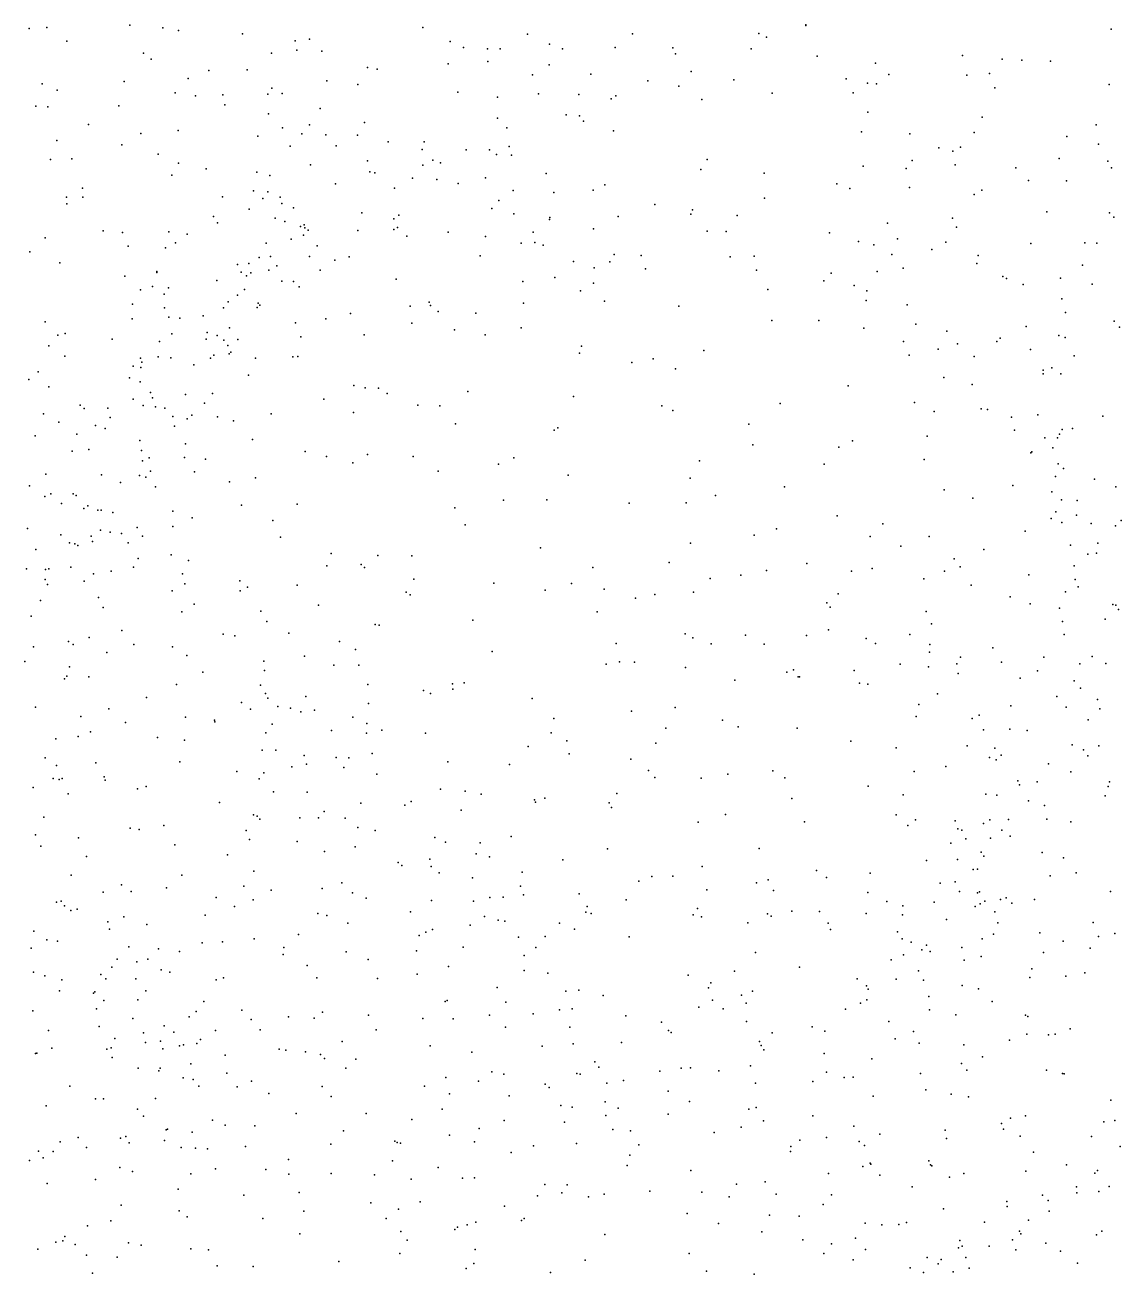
# Model space of a CAD drawing. Header units: metres. Extents: x -25 to 25, y -27.7 to 27.8.
# Drawn here: x -11.309 to -8.986, y -13.229 to -10.582 of the extents above; entities that cross this region are included whole.
import ezdxf

# ---------------------------------------------------------------- set-up
doc = ezdxf.new("R2010")
doc.units = ezdxf.units.M

msp = doc.modelspace()

# ---------------------------------------------------------------- linework, layer by layer
for p in [(-11.2622, -10.5876, 16.1991), (-11.0868, -10.5828, 16.3954), (-11.0166, -10.5879, -0.5179), (-10.4653, -10.5876, 17.8926), (-9.6541, -10.5832, 18.595), (-9.6536, -10.5822, -7.6332), (-11.3002, -10.5894, -15.1281), (-10.9831, -10.5936, -15.3303), (-10.8479, -10.601, -9.2814), (-10.706, -10.6121, 14.6359), (-10.244, -10.6016, 19.514), (-10.0212, -10.601, -7.8161), (-9.7536, -10.6004, 18.2849), (-9.7372, -10.6082, 18.7505), (-9.0067, -10.5909, -6.0378), (-11.2198, -10.6167, -1.9277), (-10.7361, -10.6161, 17.0793), (-10.7326, -10.6357, 19.5346), (-10.6799, -10.6378, 17.3502), (-10.4077, -10.6172, -3.3304), (-10.3791, -10.6298, 18.0765), (-10.3285, -10.6325, -8.0877), (-10.3014, -10.6327, -15.4551), (-10.1974, -10.6227, -2.6923), (-10.1693, -10.6325, 18.2258), (-10.0578, -10.6296, -1.9727), (-9.9358, -10.6307, 15.2041), (-9.7699, -10.633, 18.5063), (-11.0574, -10.6416, -3.7651), (-11.0414, -10.655, -1.9561), (-10.7863, -10.6419, -2.0152), (-10.4118, -10.6647, 14.9292), (-10.3276, -10.6597, -1.7626), (-10.1975, -10.6668, -2.9446), (-9.9303, -10.6437, 19.0959), (-9.6299, -10.6482, 15.4108), (-9.5059, -10.6633, -2.8682), (-9.3219, -10.6467, -6.7625), (-9.2377, -10.6548, -6.4108), (-9.1961, -10.6567, 15.7198), (-9.1355, -10.6587, -3.4618), (-10.919, -10.6787, 19.4927), (-10.8378, -10.6776, 14.3581), (-10.5825, -10.6725, -8.461), (-10.5623, -10.6757, -2.1302), (-10.233, -10.6876, 19.381), (-10.1093, -10.6863, 18.4233), (-9.8967, -10.6808, -15.385), (-9.4779, -10.6869, -7.1494), (-9.3123, -10.6885, 15.6175), (-9.2646, -10.6851, -15.3434), (-11.2723, -10.7071, 14.0295), (-11.2405, -10.7202, -0.2164), (-11.0985, -10.7021, 19.4853), (-10.9628, -10.6956, -0.6906), (-10.7854, -10.7162, -1.134), (-10.6688, -10.7009, -8.6409), (-10.6031, -10.7085, 17.9011), (-9.9886, -10.7006, 18.6925), (-9.9231, -10.7119, -2.0427), (-9.8064, -10.6984, 15.3224), (-9.5685, -10.6963, -15.3242), (-9.5231, -10.7052, -2.6628), (-9.5037, -10.707, 15.4774), (-9.2534, -10.7156, -3.3701), (-9.011, -10.7084, 15.9306), (-10.9903, -10.7259, 14.1024), (-10.9473, -10.7323, 16.7399), (-10.8897, -10.7301, -0.8831), (-10.7942, -10.7289, 17.1717), (-10.7637, -10.7276, -8.9126), (-10.391, -10.7246, 19.398), (-10.3071, -10.7351, 18.3225), (-10.2203, -10.728, -1.8818), (-10.1347, -10.7293, 19.1971), (-10.0665, -10.739, 15.1311), (-10.0565, -10.7326, 18.9951), (-9.8743, -10.7401, -7.5742), (-9.725, -10.7267, -2.1116), (-9.5536, -10.7257, -7.4162), (-11.2856, -10.7546, 19.4656), (-11.2607, -10.7557, 16.3251), (-11.1098, -10.7533, -15.3262), (-10.8853, -10.7516, -9.3872), (-10.7924, -10.7703, -15.5009), (-10.6829, -10.7591, -3.5757), (-10.1616, -10.7728, 18.6497), (-9.522, -10.7669, -2.4574), (-11.1741, -10.793, -1.9322), (-10.7057, -10.7937, -1.4333), (-10.5894, -10.7889, 19.3453), (-10.3074, -10.7794, 19.2362), (-10.1334, -10.7748, -2.8285), (-10.1252, -10.7862, -15.436), (-9.2797, -10.7777, -13.0591), (-9.0381, -10.794, -5.9237), (-11.0635, -10.812, -9.5119), (-10.9841, -10.8056, -3.7415), (-10.8153, -10.8178, -9.2557), (-10.7628, -10.8003, 14.5998), (-10.7223, -10.8127, 17.5906), (-10.6713, -10.8148, -8.4546), (-10.6039, -10.8155, 18.0752), (-10.2877, -10.8002, 18.5244), (-10.0616, -10.8065, -7.5953), (-9.5356, -10.8088, -2.1749), (-9.4333, -10.8127, -12.9962), (-9.2968, -10.8101, -6.4791), (-9.1006, -10.8183, -15.4109), (-11.2413, -10.8271, -15.2311), (-11.1034, -10.836, -0.3727), (-10.7465, -10.8391, -8.6757), (-10.6489, -10.8384, 14.7494), (-10.5392, -10.8302, 18.227), (-10.4667, -10.8463, 18.4222), (-10.4628, -10.8301, -7.9327), (-10.3735, -10.8469, 19.0799), (-10.3243, -10.8468, -1.8864), (-10.2826, -10.8394, 18.8656), (-9.3719, -10.8426, -6.8387), (-9.3424, -10.8498, -3.319), (-9.3258, -10.8415, -15.3811), (-9.0335, -10.8348, -3.7122), (-11.2547, -10.8674, 14.0577), (-11.2095, -10.866, 19.294), (-11.0268, -10.856, -1.9437), (-10.9837, -10.8752, -0.7007), (-10.7038, -10.8788, 17.7976), (-10.5827, -10.8702, -2.0383), (-10.4658, -10.8791, 18.9528), (-10.4443, -10.869, -3.4084), (-10.4279, -10.8743, 18.6503), (-10.3092, -10.8564, 14.9999), (-10.2773, -10.858, -7.6832), (-9.8631, -10.8671, -2.0597), (-9.4286, -10.8697, -12.8157), (-9.3372, -10.8784, -13.1731), (-9.1168, -10.8655, -12.7292), (-9.0136, -10.8706, -12.9544), (-10.9972, -10.9005, 16.7609), (-10.9245, -10.8868, -0.93), (-10.8176, -10.8941, 17.3198), (-10.7897, -10.9015, 19.0965), (-10.5778, -10.8931, -3.517), (-10.5676, -10.8953, -8.0414), (-10.204, -10.8968, -2.4113), (-9.8764, -10.8886, -7.4289), (-9.7424, -10.896, -15.3599), (-9.5324, -10.8813, -2.5886), (-9.4411, -10.8862, -7.0221), (-9.209, -10.8852, -6.1056), (-9.0062, -10.8851, -4.0551), (-11.1866, -10.9283, 16.5072), (-10.6508, -10.9187, -1.6637), (-10.5254, -10.9277, 18.7741), (-10.4871, -10.9065, -1.824), (-10.4361, -10.9095, -7.8011), (-10.3905, -10.9184, -15.5661), (-10.3326, -10.9063, -2.2341), (-10.1044, -10.9324, -6.5971), (-10.08, -10.9208, -2.8009), (-9.5881, -10.9191, -15.3736), (-9.5604, -10.9288, -12.9071), (-9.4341, -10.9267, -3.1766), (-9.1821, -10.9121, -3.5161), (-9.101, -10.9126, -13.1455), (-11.2206, -10.9473, -3.8643), (-11.1859, -10.9469, 19.1594), (-10.8904, -10.9462, 17.0251), (-10.8245, -10.934, -1.3654), (-10.805, -10.9501, -8.8666), (-10.7938, -10.9361, 14.4899), (-10.768, -10.9474, -3.6177), (-10.3042, -10.9539, -6.3705), (-10.2738, -10.9331, -6.5468), (-10.1879, -10.9375, -6.7496), (-9.7411, -10.9494, -7.3338), (-9.2972, -10.9417, -6.2731), (-9.2809, -10.9326, 15.6879), (-11.2201, -10.961, -9.6122), (-10.8338, -10.9727, -9.4104), (-10.7643, -10.9606, -15.5744), (-10.74, -10.9694, -8.4494), (-10.5948, -10.98, -15.6006), (-10.3196, -10.9714, -6.8218), (-10.273, -10.9825, -2.0235), (-9.9739, -10.9627, -6.7504), (-9.8974, -10.9832, -6.5502), (-9.8942, -10.9737, -15.39), (-9.1427, -10.9785, 15.8475), (-9.0102, -10.98, -15.4457), (-10.909, -10.9879, -1.2228), (-10.9004, -11.0015, 18.9257), (-10.7788, -10.9919, -1.9534), (-10.7577, -10.9986, 18.8301), (-10.7246, -11.0093, 18.672), (-10.7172, -11.0054, 18.0272), (-10.5272, -10.9931, -6.6419), (-10.5193, -11.0116, 14.8363), (-10.5166, -10.9856, -6.4779), (-10.1969, -10.9944, 15.0401), (-10.196, -10.9901, -6.205), (-10.0518, -10.9883, -2.0685), (-9.7994, -10.9863, 15.3427), (-9.4806, -11.002, -2.3772), (-9.3432, -10.9913, -12.7039), (-9.3343, -11.0105, -3.3011), (-9.0011, -10.9895, -5.7824), (-11.2663, -11.0331, 14.0489), (-11.1433, -11.0182, -0.306), (-11.102, -11.0222, 16.659), (-11.0042, -11.0205, 14.0726), (-10.965, -11.0253, 16.8778), (-10.7449, -11.0359, 18.5047), (-10.7183, -11.0279, 14.6166), (-10.7159, -11.0123, -8.183), (-10.7084, -11.0168, 18.2519), (-10.6036, -11.0181, -1.9292), (-10.5268, -11.0154, -6.2579), (-10.4993, -11.03, -6.8216), (-10.4119, -11.0214, -7.6484), (-10.3328, -11.0305, -6.1435), (-10.2318, -11.0214, -7.4912), (-10.1037, -11.0145, -6.9567), (-9.8631, -11.0195, -6.387), (-9.8225, -11.0199, -6.7318), (-9.6035, -11.0225, -7.2141), (-9.4595, -11.0353, -15.4058), (-11.2987, -11.0632, 16.4577), (-11.0898, -11.0512, 18.9297), (-11.0112, -11.0546, -1.9306), (-10.99, -11.0438, -0.7964), (-10.7975, -11.0444, 17.6575), (-10.6892, -11.0503, -6.3707), (-10.2569, -11.0446, -7.0135), (-10.2279, -11.0429, -2.3212), (-10.2103, -11.0488, -15.5066), (-9.5418, -11.0414, 15.4556), (-9.5097, -11.0478, -2.7139), (-9.387, -11.0581, -6.4097), (-9.357, -11.0427, 15.5909), (-9.177, -11.0451, -15.4237), (-9.0627, -11.0439, -4.1912), (-9.037, -11.0445, -12.8213), (-11.2349, -11.0865, -1.9369), (-10.8582, -11.0899, 17.3071), (-10.8344, -11.0876, -8.7927), (-10.8121, -11.0753, -1.6469), (-10.7883, -11.0728, -8.3158), (-10.7061, -11.0727, -8.0308), (-10.6523, -11.0809, -6.7237), (-10.6218, -11.0737, -7.8732), (-10.3441, -11.0712, -3.315), (-10.1463, -11.0837, -3.0632), (-10.0694, -11.0841, -2.8375), (-10.0603, -11.0684, -7.1239), (-10.0031, -11.0709, -7.2763), (-9.8143, -11.0739, -2.0983), (-9.7635, -11.0725, -7.1903), (-9.4712, -11.0686, -3.0177), (-9.2916, -11.0877, -13.1647), (-9.2884, -11.0706, -6.1605), (-9.0671, -11.0912, -12.9694), (-11.0975, -11.1148, -3.8167), (-11.0296, -11.1048, -15.4585), (-11.0293, -11.1065, -9.5973), (-10.8508, -11.1063, -3.6491), (-10.8395, -11.1141, -6.4041), (-10.8298, -11.1072, -8.5315), (-10.7918, -11.1019, 17.8154), (-10.7751, -11.0928, -6.2358), (-10.6833, -11.1018, -6.0805), (-10.1855, -11.1174, -7.3093), (-10.1022, -11.0966, -6.0501), (-9.9934, -11.0987, 15.1933), (-9.7583, -11.1019, -6.9891), (-9.5999, -11.1082, -6.564), (-9.5029, -11.1043, -7.0388), (-9.4478, -11.0979, -2.2309), (-9.2363, -11.115, -6.0004), (-11.0641, -11.1436, -6.0311), (-11.0384, -11.1366, -0.5103), (-11.0043, -11.1391, -1.1295), (-10.9025, -11.1237, -5.9968), (-10.8432, -11.143, -6.6143), (-10.7645, -11.1249, -15.5908), (-10.7398, -11.1261, 14.485), (-10.7273, -11.1372, -5.9201), (-10.5219, -11.1212, -6.9762), (-10.2535, -11.1261, -5.954), (-10.1037, -11.1291, -2.5437), (-9.734, -11.1425, -6.1778), (-9.6156, -11.1245, -6.3726), (-9.5514, -11.1341, -6.841), (-9.2285, -11.1193, -12.628), (-9.1933, -11.132, 15.7713), (-9.1143, -11.1187, -3.7586), (-9.0471, -11.1313, -4.4877), (-11.0141, -11.1528, -6.3091), (-10.8781, -11.169, 18.4795), (-10.8583, -11.1546, 17.5036), (-10.4522, -11.1697, -5.839), (-10.1316, -11.1455, -2.2074), (-10.0808, -11.1674, -15.4364), (-9.5258, -11.1664, -12.9392), (-9.5244, -11.1459, -2.0816), (-9.1108, -11.1626, -4.0193), (-11.0812, -11.1736, 18.7605), (-11.0131, -11.1813, -0.7272), (-10.8879, -11.1813, -1.8), (-10.817, -11.1806, 14.1788), (-10.8143, -11.1719, -6.7669), (-10.8113, -11.176, 18.0232), (-10.6191, -11.1936, -15.6047), (-10.4927, -11.178, -7.6074), (-10.4495, -11.1766, -7.1398), (-10.4333, -11.1896, -3.3644), (-10.3535, -11.1933, -15.558), (-10.2519, -11.1719, 14.9513), (-9.9232, -11.178, -2.1707), (-9.439, -11.1752, -2.891), (-9.1036, -11.1912, -12.7467), (-11.2662, -11.2111, -6.0401), (-11.0819, -11.205, 13.9704), (-11.0041, -11.2012, -0.9437), (-10.9803, -11.2035, -5.7529), (-10.9309, -11.1987, -1.5941), (-10.7351, -11.2133, -7.8922), (-10.6711, -11.2052, -3.521), (-10.4887, -11.2143, 14.7391), (-9.7256, -11.2086, -15.388), (-9.626, -11.2088, 15.3791), (-9.4207, -11.216, -2.6562), (-9.1865, -11.2212, -13.0068), (-9.0004, -11.2097, -15.4266), (-8.9889, -11.2229, -5.6884), (-11.2391, -11.2394, 16.5901), (-11.2239, -11.2359, -6.2895), (-11.1241, -11.248, 16.7248), (-10.9973, -11.2369, -6.6943), (-10.9249, -11.2481, 17.2013), (-10.9225, -11.2341, -15.5033), (-10.9017, -11.2404, 14.0408), (-10.8756, -11.2243, -9.4563), (-10.8574, -11.2486, 17.851), (-10.7239, -11.2432, -5.6934), (-10.59, -11.2389, -7.1244), (-10.3984, -11.2281, -7.3295), (-10.3333, -11.2388, -5.7411), (-10.2569, -11.224, -3.1799), (-9.5308, -11.2247, -6.13), (-9.355, -11.2311, -13.094), (-9.2417, -11.2462, -3.2835), (-9.1176, -11.2405, -4.1576), (-9.1042, -11.2445, -5.8073), (-11.2585, -11.2623, 18.8193), (-11.0237, -11.2533, -3.7546), (-10.8876, -11.2503, -8.8802), (-10.8788, -11.2612, 17.657), (-10.8722, -11.2755, -8.0498), (-10.1289, -11.2631, -2.9054), (-9.8696, -11.2718, 15.2095), (-9.4469, -11.2533, 15.4437), (-9.3734, -11.2691, -6.0175), (-9.3324, -11.2577, -2.1688), (-9.2487, -11.2529, 15.6551), (-9.1779, -11.2699, -3.4621), (-11.224, -11.2843, -0.2169), (-11.0638, -11.2882, -1.1196), (-11.061, -11.2968, -5.6313), (-11.0263, -11.2854, -9.5586), (-11, -11.2878, -1.9068), (-10.9509, -11.3028, -8.7419), (-10.9154, -11.288, -6.904), (-10.9082, -11.2822, 17.4028), (-10.8762, -11.2792, 18.2299), (-10.82, -11.288, -9.2598), (-10.741, -11.2856, 14.2732), (-10.7304, -11.2848, -7.0657), (-10.1335, -11.2776, -2.3829), (-10.0228, -11.2973, -5.747), (-9.9774, -11.2894, -15.3952), (-9.4344, -11.2817, -12.8223), (-9.2968, -11.2845, -3.1204), (-9.0851, -11.2836, -4.5609), (-11.2807, -11.3176, 13.9517), (-11.0792, -11.3052, -15.386), (-11.0629, -11.3082, 18.5865), (-10.8351, -11.3246, -5.569), (-9.9297, -11.3108, -2.273), (-9.3613, -11.3295, -15.4448), (-9.1509, -11.3217, -4.0067), (-9.1506, -11.3138, -3.7818), (-9.1324, -11.3089, 15.787), (-9.1135, -11.3218, -4.386), (-11.3003, -11.3334, -6.4619), (-11.2583, -11.3491, -6.6339), (-11.0875, -11.3302, -6.8165), (-11.065, -11.3386, -8.3399), (-10.6116, -11.3461, -5.5673), (-10.5881, -11.351, -7.5685), (-10.5598, -11.3517, -3.3923), (-9.5641, -11.3468, -2.1174), (-9.3015, -11.344, -12.6482), (-11.0793, -11.375, 13.8908), (-11.0424, -11.3608, -0.9123), (-11.0388, -11.3721, -6.9856), (-10.9685, -11.3653, -7.9361), (-10.9113, -11.3632, 17.9965), (-10.6752, -11.3751, -7.2343), (-10.541, -11.3631, -7.3755), (-10.3705, -11.3588, -3.2399), (-10.146, -11.3696, -2.7586), (-9.4232, -11.3824, -5.8132), (-11.2697, -11.4064, -6.8417), (-11.1917, -11.3877, -15.2351), (-11.1837, -11.3949, -8.0251), (-11.1335, -11.3945, -8.478), (-11.0581, -11.3888, 17.0237), (-11.0325, -11.3912, -1.7577), (-11.0122, -11.3942, -0.7413), (-10.9281, -11.3835, 13.9303), (-10.787, -11.4061, 14.0524), (-10.6123, -11.4036, 14.3901), (-10.4763, -11.388, 14.5858), (-10.4292, -11.3893, -15.5254), (-9.9587, -11.3895, 15.0501), (-9.936, -11.3994, -5.6473), (-9.7084, -11.3847, 15.2354), (-9.3817, -11.4012, -2.0696), (-9.2821, -11.3958, -12.8515), (-9.2688, -11.3969, -2.6016), (-9.1619, -11.4084, -5.7152), (-11.2369, -11.4242, 16.7165), (-11.1594, -11.4307, 16.8607), (-11.1282, -11.414, -3.781), (-10.9952, -11.4122, 17.3944), (-10.9916, -11.4323, 17.5969), (-10.9649, -11.4171, -15.4037), (-10.9552, -11.4093, 17.7613), (-10.9005, -11.4125, -7.1433), (-10.867, -11.421, -3.5887), (-10.3962, -11.4275, -5.5173), (-9.7747, -11.4283, -15.388), (-9.2181, -11.4133, 15.5766), (-9.0246, -11.4114, -5.6048), (-11.2874, -11.4527, -8.5016), (-11.1989, -11.4491, 18.5691), (-11.1386, -11.4375, -1.1141), (-10.8267, -11.461, -7.7435), (-10.1872, -11.4411, -2.5694), (-10.1795, -11.4357, -15.4241), (-9.3966, -11.4534, 15.3272), (-9.2118, -11.4408, -2.3165), (-9.1475, -11.4573, -3.9291), (-9.1204, -11.4572, -3.2678), (-9.1162, -11.4493, -3.4298), (-9.1104, -11.4394, -4.499), (-9.0885, -11.4374, -4.6866), (-11.2091, -11.4854, -8.6463), (-11.1736, -11.4819, -1.3881), (-11.0657, -11.4628, 17.1597), (-11.062, -11.4837, 18.3218), (-10.9683, -11.4699, -7.8073), (-10.7148, -11.4861, -7.4316), (-9.7659, -11.4718, 15.115), (-9.5836, -11.4768, -15.4321), (-9.5549, -11.4638, -5.6971), (-9.1744, -11.487, -2.8226), (-9.1299, -11.4786, -3.619), (-11.0596, -11.5061, 13.793), (-11.0459, -11.4995, -0.4432), (-10.9708, -11.4985, -8.9885), (-10.9259, -11.5023, -9.2856), (-10.6694, -11.4967, 14.1907), (-10.6141, -11.51, -15.4799), (-10.5829, -11.4923, -3.3314), (-10.4862, -11.4967, 14.4562), (-10.3052, -11.5133, 14.6018), (-10.2725, -11.4993, -2.937), (-9.879, -11.5062, 14.9698), (-9.6149, -11.513, -2.2032), (-9.4028, -11.5029, -15.46), (-9.1772, -11.4887, -2.4783), (-9.1187, -11.5123, 15.6445), (-11.2646, -11.534, -3.827), (-11.1463, -11.5354, -0.3153), (-11.0663, -11.537, -7.2483), (-11.0525, -11.5408, 17.7846), (-11.0431, -11.528, -15.2901), (-10.9496, -11.5293, -5.3983), (-10.4331, -11.5281, -3.1539), (-10.1577, -11.5362, 14.6942), (-9.1247, -11.539, -15.4508), (-9.1073, -11.5222, -3.0052), (-11.2994, -11.5592, -7.7615), (-11.1065, -11.5516, 17.3426), (-11.0323, -11.5613, -7.6829), (-10.8751, -11.5502, -7.3701), (-10.8205, -11.542, -7.6084), (-9.8987, -11.5429, -15.3711), (-9.6989, -11.5613, -5.5401), (-9.3602, -11.5673, -2.0543), (-9.215, -11.5583, -2.142), (-9.0419, -11.5446, -4.9734), (-8.9966, -11.561, -5.1483), (-11.267, -11.5812, -0.1837), (-11.254, -11.5758, 16.8718), (-11.2065, -11.5755, 18.4116), (-11.2, -11.5791, -1.8904), (-10.2948, -11.5892, -2.6106), (-10.2028, -11.5887, -5.3963), (-9.8452, -11.5797, -5.4789), (-9.3, -11.5849, -5.5489), (-9.132, -11.5715, -5.5424), (-9.112, -11.5884, -4.3795), (-9.0789, -11.5901, -3.3356), (-11.2312, -11.5964, 13.7068), (-11.1844, -11.6068, -7.6226), (-11.1759, -11.6014, -1.0505), (-11.1541, -11.6102, 18.2459), (-11.1475, -11.6108, 17.5505), (-11.1223, -11.6152, -15.1663), (-10.9957, -11.6126, -7.5401), (-10.8497, -11.5996, -3.4936), (-10.7322, -11.5977, -15.3774), (-10.3977, -11.6057, -5.3694), (-10.0281, -11.5959, 14.7562), (-9.9075, -11.5948, -2.3758), (-9.1237, -11.6138, -2.5584), (-10.9957, -11.6452, -0.6735), (-10.9545, -11.6265, 13.7249), (-10.7837, -11.6323, 13.9164), (-10.3756, -11.6414, -2.8158), (-9.5871, -11.6226, 15.0403), (-9.4904, -11.6396, -2.1487), (-9.1338, -11.6281, -2.3342), (-9.111, -11.6363, -4.1197), (-9.0802, -11.6208, -4.732), (-9.0489, -11.6388, -3.1837), (-8.9971, -11.6437, -5.371), (-8.9857, -11.6322, 15.757), (-11.3038, -11.6496, 2.5088), (-11.233, -11.6626, 17.16), (-11.1687, -11.6657, -1.7428), (-11.1489, -11.6528, 17.8318), (-11.1279, -11.6574, -3.7018), (-11.1042, -11.6599, -9.2974), (-11.0708, -11.6473, -9.0263), (-11.06, -11.6655, -0.3907), (-10.7671, -11.6678, -3.3767), (-9.7633, -11.6632, 1.4824), (-9.7159, -11.6498, 14.9042), (-9.5177, -11.6663, 1.3572), (-9.392, -11.6664, 15.0799), (-9.1886, -11.6553, 15.3115), (-11.2855, -11.6938, 18.3152), (-11.2141, -11.6799, -1.1968), (-11.2029, -11.6816, -1.571), (-11.1965, -11.6854, 1.893), (-11.1654, -11.677, 2.2946), (-11.09, -11.68, 2.0309), (-10.2161, -11.6904, 14.6255), (-9.8985, -11.6806, -5.3515), (-9.4523, -11.6865, -5.443), (-9.2768, -11.6935, -5.4393), (-9.0926, -11.6843, 15.471), (-9.0348, -11.6806, 15.6172), (-11.0687, -11.7131, 13.5264), (-10.9986, -11.7048, 2.2264), (-10.9621, -11.717, 1.8267), (-10.66, -11.7025, -3.224), (-10.5962, -11.7257, 14.2802), (-10.5608, -11.7066, -15.3395), (-10.4889, -11.7075, -2.9246), (-9.9431, -11.7216, 1.53), (-9.6514, -11.7235, 1.2543), (-9.3391, -11.7139, 1.3681), (-9.056, -11.7037, -2.9274), (-9.0374, -11.7013, -4.9187), (-11.3056, -11.7346, -0.1469), (-11.2654, -11.7362, 17.6093), (-11.2579, -11.7349, -5.4121), (-11.2118, -11.7316, 13.4643), (-11.1637, -11.7457, -9.1791), (-11.1263, -11.7394, 1.7279), (-11.079, -11.731, -0.8287), (-10.9752, -11.7454, 2.3832), (-10.6693, -11.7286, 1.8786), (-10.589, -11.7318, 1.6681), (-10.1049, -11.7319, -2.4911), (-9.7913, -11.748, -15.3948), (-9.7374, -11.7383, -2.3406), (-9.5571, -11.7397, 14.8244), (-9.5133, -11.7343, -15.4828), (-9.3599, -11.7397, -15.516), (-9.3267, -11.7308, -2.0084), (-9.1809, -11.7472, 1.4225), (-9.085, -11.7283, -3.7379), (-11.2658, -11.7575, -9.3073), (-11.2611, -11.768, 17.853), (-11.1834, -11.7612, -1.0267), (-10.9703, -11.7663, -3.5417), (-10.8536, -11.7603, 1.6672), (-10.837, -11.7735, -5.2573), (-10.7321, -11.7691, -15.2431), (-10.4847, -11.7567, 14.4341), (-10.3148, -11.7649, -2.5319), (-10.1502, -11.7662, 1.5824), (-10.0811, -11.7779, -5.2555), (-9.8565, -11.7554, 1.3386), (-9.4034, -11.7561, 1.2216), (-9.3032, -11.7697, 1.5646), (-9.0829, -11.7571, -4.4494), (-9.0762, -11.7729, -4.2355), (-11.2762, -11.8019, 1.6956), (-11.1533, -11.7957, -0.2816), (-10.9967, -11.7812, -0.4722), (-10.8527, -11.7811, 13.5645), (-10.5008, -11.7845, 1.9256), (-10.4925, -11.7902, -5.2405), (-10.2061, -11.7802, -15.291), (-10.0147, -11.7967, 1.6737), (-9.9736, -11.789, 14.7282), (-9.8916, -11.7844, -2.4318), (-9.5852, -11.7875, -2.2522), (-9.2204, -11.7938, 15.0982), (-9.1031, -11.7834, 1.5567), (-11.1433, -11.8169, -3.7124), (-10.9764, -11.8258, 13.3058), (-10.9502, -11.8094, -15.1095), (-10.8088, -11.8244, 2.2974), (-10.6864, -11.812, 14.1703), (-10.0962, -11.8258, 1.3729), (-9.609, -11.8068, 1.0932), (-9.6023, -11.8162, -5.2945), (-9.3986, -11.8253, -5.3136), (-9.178, -11.8088, -2.208), (-9.1162, -11.818, -15.4977), (-9.0028, -11.8102, -5.2916), (-8.9965, -11.8121, 18.5244), (-8.9911, -11.821, 18.3033), (-11.2956, -11.8354, -1.7914), (-10.7959, -11.8463, 1.5435), (-10.5665, -11.8526, 2.057), (-10.5584, -11.8541, 1.452), (-10.3593, -11.8435, -15.2523), (-9.3871, -11.8511, 14.8887), (-9.1097, -11.8462, -2.7746), (-9.0196, -11.8416, -3.6079), (-11.1724, -11.88, -3.989), (-11.1035, -11.8653, -5.3257), (-10.8884, -11.873, -3.4268), (-10.8641, -11.8771, 13.1942), (-10.7492, -11.8709, 14.0301), (-9.9096, -11.8725, -15.3524), (-9.8932, -11.8809, 1.1401), (-9.7815, -11.8755, 14.7551), (-9.6523, -11.876, 0.9366), (-9.6057, -11.864, 1.6791), (-9.5256, -11.8827, 0.0805), (-9.4336, -11.8738, 1.6579), (-9.106, -11.8738, 1.3107), (-11.2908, -11.9001, 2.9912), (-11.2165, -11.8885, 13.1591), (-11.2069, -11.895, -4.2481), (-11.078, -11.8949, -14.989), (-10.996, -11.9004, -3.6205), (-10.6419, -11.8887, -2.9278), (-10.6081, -11.9054, -2.7095), (-10.3183, -11.9101, 1.3135), (-10.0558, -11.8928, -2.5036), (-9.8541, -11.8937, -5.1842), (-9.7418, -11.8945, -15.4178), (-9.5064, -11.8932, 0.8487), (-9.3917, -11.9115, -0.0228), (-9.3906, -11.8952, -15.5198), (-9.2577, -11.9022, 1.6695), (-11.3088, -11.931, -4.4188), (-11.1356, -11.9123, 1.5426), (-10.9656, -11.9184, -0.6546), (-10.8023, -11.9306, 13.8032), (-10.7163, -11.9202, 1.4226), (-10.0767, -11.9371, -15.2807), (-10.0486, -11.9317, 1.8196), (-10.0166, -11.9325, -5.1579), (-9.454, -11.9365, 0.6266), (-9.3335, -11.9358, -0.2366), (-9.326, -11.9223, 0.9396), (-9.2391, -11.9323, -15.5238), (-9.1494, -11.9219, -5.2455), (-9.0731, -11.9363, 18.5931), (-9.0471, -11.9205, 15.1968), (-9.018, -11.9353, 1.7174), (-11.2202, -11.962, -1.1992), (-11.2145, -11.9422, -14.9233), (-11.1735, -11.9634, -0.2448), (-10.9318, -11.9541, 1.4475), (-10.8011, -11.9502, 13.4021), (-10.6541, -11.9389, -5.192), (-10.6013, -11.9393, 14.3567), (-9.9087, -11.9436, 0.9876), (-9.6939, -11.9537, 0.1096), (-9.6798, -11.9491, 0.6259), (-9.6699, -11.9639, 0.4143), (-9.6675, -11.9638, -5.1534), (-9.5512, -11.9502, -0.1594), (-9.3941, -11.9424, 0.2156), (-9.3308, -11.9565, -1.9727), (-9.1626, -11.9511, 1.1513), (-11.2247, -11.9679, -1.5277), (-10.9873, -11.98, -4.422), (-10.8099, -11.981, 13.633), (-10.5823, -11.9799, 1.2942), (-10.4027, -11.9783, -5.1657), (-10.402, -11.99, -2.5164), (-10.3776, -11.9763, 2.04), (-9.8039, -11.971, 1.785), (-9.5398, -11.9772, 14.7578), (-9.5224, -11.9795, -15.4933), (-9.1993, -11.9667, -2.1335), (-9.0847, -11.9722, -3.0038), (-9.0717, -11.9879, 18.1533), (-11.0514, -12.0072, 2.8754), (-10.799, -11.9987, 13.0054), (-10.794, -12.0086, -4.3944), (-10.7136, -12.0053, -4.0723), (-10.4639, -11.9928, 14.5214), (-10.4494, -11.9987, 1.2167), (-10.2336, -12.0099, 1.1175), (-9.3745, -11.9995, 14.8209), (-9.1218, -12.0054, 18.3183), (-9.0359, -12.0114, -5.1647), (-11.2864, -12.0281, 1.4326), (-11.1314, -12.0318, 12.9561), (-10.85, -12.0182, -3.6317), (-10.8305, -12.0322, 12.8319), (-10.7727, -12.0269, 14.0081), (-10.7459, -12.0304, 2.5491), (-10.7242, -12.0381, -3.838), (-10.695, -12.0344, -2.9724), (-10.5806, -12.02, 2.2987), (-10.023, -12.0363, 0.9137), (-9.9306, -12.0286, 1.856), (-9.4141, -12.0222, 1.78), (-9.2191, -12.0248, 14.9479), (-9.1023, -12.028, 18.7318), (-9.0306, -12.0312, -3.1559), (-11.1901, -12.0475, 3.1107), (-11.0954, -12.0607, -4.6188), (-10.9687, -12.0494, -0.4124), (-10.9074, -12.0552, -4.5651), (-10.9064, -12.059, 2.7878), (-10.7849, -12.064, -3.3663), (-10.6138, -12.0495, -4.3017), (-10.5844, -12.0628, -2.5495), (-10.1876, -12.0521, 14.7269), (-9.8303, -12.0555, 0.3493), (-9.797, -12.0697, -2.4076), (-9.4196, -12.0478, -2.1009), (-9.3012, -12.0519, 0.452), (-9.2866, -12.0451, 0.0701), (-9.0553, -12.055, -9.3051), (-11.2437, -12.0951, -14.8056), (-11.1958, -12.0901, -5.3772), (-11.17, -12.0803, 1.3429), (-11.0276, -12.0924, -5.2733), (-10.7982, -12.0825, 13.8458), (-10.6594, -12.0776, 14.278), (-10.5847, -12.0828, -3.9864), (-10.5521, -12.0768, -5.165), (-10.4598, -12.0833, -15.1552), (-10.1933, -12.0821, 0.958), (-9.9505, -12.0724, -5.0619), (-9.6723, -12.0726, 14.7544), (-9.2771, -12.0757, 0.8549), (-9.2214, -12.0746, 1.8109), (-9.1846, -12.0773, 18.5073), (-10.9705, -12.0979, -14.9259), (-10.8061, -12.1193, 13.3231), (-10.7768, -12.119, 2.7198), (-10.2426, -12.111, 2.0509), (-10.1604, -12.0993, -5.074), (-9.9714, -12.1042, 0.6564), (-9.5584, -12.0998, -2.228), (-9.4621, -12.1142, -0.161), (-9.3121, -12.1099, -0.2369), (-9.253, -12.1147, -2.5131), (-9.0889, -12.108, 18.8969), (-9.0655, -12.1183, 15.0475), (-9.033, -12.1102, 17.8858), (-11.2659, -12.1354, 12.9494), (-11.1589, -12.1461, 3.2355), (-10.9803, -12.1438, 1.1681), (-10.717, -12.1307, -3.5196), (-10.7121, -12.1489, -4.6026), (-10.6492, -12.1344, -2.6978), (-10.6224, -12.1356, 2.5437), (-10.5729, -12.1264, 14.4183), (-10.4128, -12.1437, 0.9607), (-10.2821, -12.1498, -15.1899), (-10.1554, -12.127, 0.8132), (-10.0249, -12.1385, -15.2865), (-9.2645, -12.1348, -2.0571), (-9.2504, -12.1395, 0.7005), (-9.2398, -12.1294, 1.0704), (-9.1393, -12.1478, -15.4846), (-9.0557, -12.1312, 1.4589), (-11.2418, -12.1513, -1.2875), (-11.1411, -12.1757, -0.2683), (-10.8601, -12.1641, 12.6998), (-10.8026, -12.1669, -14.9711), (-10.7431, -12.1546, 1.0803), (-10.6328, -12.1557, -15.0491), (-10.5633, -12.1697, -3.7502), (-9.9874, -12.1621, 0.3391), (-9.8192, -12.1703, 14.7715), (-9.7236, -12.163, 1.935), (-9.424, -12.1642, 14.776), (-9.357, -12.1539, 1.8806), (-9.0922, -12.1649, 1.8975), (-11.2915, -12.1981, 1.0979), (-11.2488, -12.1794, -1.1149), (-11.2362, -12.1811, -1.4991), (-11.2301, -12.1794, -0.8599), (-11.1389, -12.183, -4.7858), (-11.0703, -12.2013, 1.0494), (-11.0521, -12.1963, -0.463), (-10.8125, -12.1798, 13.5294), (-10.4279, -12.2017, -2.5085), (-9.9741, -12.177, 1.9828), (-9.8753, -12.1781, 0.158), (-9.6986, -12.1777, -2.3344), (-9.5218, -12.1953, 1.9389), (-9.2044, -12.1839, 1.2675), (-9.2012, -12.1926, 14.893), (-9.1634, -12.1864, 17.9689), (-9.0126, -12.1961, -9.2003), (-9.0102, -12.1865, -3.2455), (-11.217, -12.2114, 3.5354), (-10.7817, -12.2071, 2.8986), (-10.7108, -12.2082, -2.9814), (-10.4901, -12.2278, -4.4942), (-10.376, -12.2057, 14.6133), (-10.3416, -12.2123, 2.235), (-10.2287, -12.2241, -2.5119), (-10.2266, -12.2294, 14.7056), (-10.2069, -12.2208, 0.639), (-10.0542, -12.211, 14.7594), (-9.6835, -12.2215, 0.0457), (-9.4475, -12.2141, -15.4537), (-9.2722, -12.2126, 18.2821), (-9.2486, -12.2145, -2.2494), (-9.1818, -12.2266, 18.8367), (-9.0192, -12.216, 1.6156), (-10.8968, -12.2302, 0.9898), (-10.8241, -12.2559, 13.1687), (-10.6744, -12.2493, -2.8159), (-10.5966, -12.2316, 0.9129), (-10.5038, -12.2356, -15.1083), (-10.3843, -12.2464, -4.0605), (-10.0707, -12.2308, -2.4964), (-10.0654, -12.2408, -4.9972), (-9.8238, -12.2553, -4.9718), (-9.1481, -12.2365, -3.0771), (-11.2689, -12.2608, 0.8231), (-11.0142, -12.279, -5.3173), (-10.8167, -12.259, -5.2096), (-10.8109, -12.2651, 13.6631), (-10.7264, -12.2622, -3.1433), (-10.687, -12.2626, -3.2946), (-10.6301, -12.2631, -4.6856), (-9.8823, -12.2716, -15.3226), (-9.6568, -12.2712, -4.9699), (-9.4623, -12.2561, -4.9959), (-9.4373, -12.2787, -2.0882), (-9.421, -12.2666, -0.0763), (-9.3373, -12.2689, -1.969), (-9.2769, -12.2748, 18.6617), (-9.2637, -12.2668, -0.1174), (-9.2243, -12.2661, 0.0993), (-9.1432, -12.2655, 19.0296), (-9.0922, -12.2711, -9.4306), (-11.2864, -12.2985, -14.6233), (-11.1957, -12.305, 0.6669), (-11.086, -12.2841, 12.7064), (-11.0666, -12.2872, 3.4369), (-10.8398, -12.2893, 3.1498), (-10.8326, -12.3084, -4.8165), (-10.6036, -12.2832, 14.332), (-10.5668, -12.2892, 2.7636), (-10.4404, -12.3042, -3.6408), (-10.2784, -12.3018, -5.0283), (-9.3316, -12.2857, 1.0026), (-9.3228, -12.2885, 2.0664), (-9.3144, -12.3073, 18.1412), (-9.2622, -12.3056, 17.95), (-9.2385, -12.2885, 1.4233), (-9.2209, -12.3016, -15.4374), (-11.2753, -12.3226, 0.2816), (-10.9914, -12.3198, 0.7806), (-10.732, -12.3128, 14.0495), (-10.6737, -12.3341, 3.1414), (-10.6092, -12.3239, 0.7437), (-10.4177, -12.3138, 2.5127), (-10.3438, -12.3158, 2.3702), (-10.0744, -12.3281, 0.3224), (-9.7524, -12.3276, -2.3407), (-9.3463, -12.3164, 1.2679), (-11.1782, -12.3446, 3.9302), (-10.8795, -12.3406, 3.3991), (-10.518, -12.3571, 0.6146), (-10.4507, -12.3503, 2.8509), (-10.3527, -12.3385, 0.5351), (-10.3242, -12.3451, -4.3222), (-10.1688, -12.3516, 2.2606), (-9.3978, -12.3529, 2.209), (-9.3323, -12.351, 18.5143), (-9.2823, -12.3355, -2.4169), (-9.2767, -12.3434, 17.7994), (-9.1529, -12.3362, -5.0198), (-9.1079, -12.3476, 1.6686), (-11.2109, -12.3837, 1.7731), (-10.9766, -12.3838, -14.8443), (-10.8238, -12.3755, 13.4511), (-10.5097, -12.3638, -4.6683), (-10.448, -12.3655, -5.082), (-10.4309, -12.3788, -3.4904), (-10.2552, -12.3778, 0.3974), (-9.9805, -12.3866, -2.4562), (-9.9355, -12.3863, 14.7431), (-9.8737, -12.3654, 2.1818), (-9.6312, -12.3742, 2.2393), (-9.5174, -12.3799, 3.1625), (-9.299, -12.3723, -2.5877), (-9.29, -12.371, 2.3308), (-9.1359, -12.3857, 17.4143), (-9.0805, -12.3789, 2.4182), (-11.104, -12.4046, 0.4705), (-11.0088, -12.4112, 3.8673), (-10.8449, -12.4073, 0.6205), (-10.6789, -12.4121, 0.5908), (-10.6371, -12.4, -15.0776), (-10.3606, -12.3898, 3.0219), (-10.2586, -12.4074, -4.0704), (-10.0079, -12.3964, 2.2528), (-9.7583, -12.4006, 3.4124), (-9.7336, -12.394, -15.3443), (-9.61, -12.3892, 2.8902), (-9.3688, -12.401, 1.4263), (-9.3375, -12.3982, -0.0099), (-11.2419, -12.4413, 0.1372), (-11.2323, -12.4392, 1.5827), (-11.1433, -12.4203, -5.5016), (-11.0835, -12.4186, 12.527), (-10.9035, -12.4314, 3.7492), (-10.8248, -12.4361, -14.9858), (-10.7868, -12.4156, 13.7376), (-10.6147, -12.4214, -4.8073), (-10.5856, -12.4327, -5.1582), (-10.4472, -12.4378, -15.1639), (-10.3584, -12.4393, -4.5365), (-10.3238, -12.4313, 3.2505), (-10.2952, -12.4304, -3.713), (-10.2519, -12.4255, 2.5421), (-10.1345, -12.4235, 3.2525), (-10.0349, -12.4365, 3.0006), (-9.8638, -12.415, 0.3032), (-9.7221, -12.4168, -4.933), (-9.5224, -12.4204, 2.407), (-9.4822, -12.4396, -4.943), (-9.3818, -12.4409, 17.7006), (-9.3281, -12.4187, 0.6731), (-9.2901, -12.4212, 17.5045), (-9.2858, -12.4193, -2.8159), (-9.2745, -12.4392, 0.1427), (-9.2409, -12.4357, -2.9903), (-9.2294, -12.4323, 2.6277), (-9.1693, -12.4358, 14.7305), (-9.0082, -12.4187, -9.4826), (-11.225, -12.4492, 5.6897), (-11.2117, -12.4591, 2.197), (-11.1979, -12.456, 0.2979), (-10.8645, -12.4502, -4.8969), (-10.6881, -12.4655, -2.8502), (-10.4919, -12.4614, -2.4571), (-10.1201, -12.4625, 2.8505), (-10.1171, -12.4506, 2.4414), (-10.1088, -12.4649, 3.4845), (-9.8835, -12.4547, 2.9046), (-9.7347, -12.4662, 14.6816), (-9.6834, -12.4602, 0.2914), (-9.6249, -12.4607, 2.5541), (-9.526, -12.4651, 1.3382), (-9.4485, -12.4491, 0.1282), (-9.2947, -12.4504, -2.143), (-9.2844, -12.4451, 18.9308), (-9.2534, -12.462, 1.6848), (-9.2173, -12.443, -15.3723), (-11.1333, -12.4826, -4.9633), (-11.0991, -12.4724, 2.0335), (-11.0503, -12.4883, 1.8613), (-10.9268, -12.4686, 12.9566), (-10.6692, -12.4692, -2.6927), (-10.6246, -12.4855, 3.6078), (-10.365, -12.49, 14.5033), (-10.3347, -12.4713, 3.4492), (-10.3061, -12.4794, -2.4616), (-10.2919, -12.4812, -5.0097), (-10.1759, -12.4857, 14.6363), (-9.8925, -12.468, 3.5394), (-9.8748, -12.4724, 2.3662), (-9.7766, -12.485, 2.7032), (-9.7275, -12.4712, 2.4389), (-9.6061, -12.4856, -2.2692), (-9.4487, -12.468, 0.7817), (-9.3557, -12.4782, 14.6362), (-9.2468, -12.4847, 17.3138), (-9.0448, -12.4843, 17.1787), (-11.2902, -12.5027, 4.2529), (-11.1299, -12.4984, 12.3959), (-10.823, -12.519, 13.5168), (-10.7294, -12.5101, 3.8259), (-10.4734, -12.5118, 14.3651), (-10.4589, -12.505, 3.6487), (-10.445, -12.499, 0.4245), (-10.2631, -12.5151, -3.5825), (-10.2061, -12.5137, -3.9315), (-10.1438, -12.4987, -2.4683), (-10.0282, -12.5147, 0.399), (-9.6018, -12.4991, 1.1421), (-9.4593, -12.5042, 17.9564), (-9.4495, -12.5187, 3.1593), (-9.2803, -12.5188, -4.9556), (-9.2558, -12.509, 19.1205), (-9.1577, -12.506, -3.0999), (-9.0337, -12.5138, -3.2405), (-8.9987, -12.5075, 19.6569), (-11.2959, -12.5384, 6.7129), (-11.2627, -12.521, 5.4824), (-11.2399, -12.5241, 1.4392), (-11.0886, -12.5362, 5.5958), (-11.026, -12.5402, 4.1574), (-10.9813, -12.5457, 12.7275), (-10.9329, -12.5272, 13.1681), (-10.8899, -12.5253, 4.038), (-10.7603, -12.537, 0.4509), (-10.6281, -12.5462, -2.9942), (-10.4791, -12.5445, -4.7353), (-10.3801, -12.5365, 3.7889), (-10.2258, -12.5374, 3.7723), (-9.4303, -12.5257, 1.6303), (-9.4082, -12.5423, 18.593), (-9.3979, -12.5326, -2.295), (-9.3905, -12.5455, 0.2415), (-9.3231, -12.5376, 0.4579), (-9.1081, -12.5239, -4.9777), (-9.0511, -12.5387, -15.2592), (-11.1132, -12.5622, -5.6047), (-11.0718, -12.5674, 1.5864), (-11.0482, -12.5618, 0.3683), (-10.7615, -12.5519, -5.3138), (-10.5815, -12.5625, 3.9486), (-10.2507, -12.5543, 0.4072), (-9.7607, -12.5482, -2.352), (-9.4728, -12.5632, 18.2129), (-9.4466, -12.5527, 0.6083), (-9.3182, -12.5645, -2.6072), (-9.2823, -12.5564, 2.9656), (-9.1502, -12.5479, 1.8314), (-11.2908, -12.5898, 7.6914), (-11.2665, -12.5974, 4.3858), (-11.1479, -12.5942, 7.4088), (-11.1247, -12.579, 2.2545), (-11.0198, -12.5845, 2.1236), (-11.0018, -12.5899, 12.5357), (-10.7104, -12.5754, -4.8871), (-10.4775, -12.5937, -5.1319), (-10.4111, -12.5776, 3.9799), (-10.2506, -12.586, -3.4234), (-10.2005, -12.5916, -15.2268), (-9.9034, -12.596, -2.4223), (-9.8047, -12.5877, -15.2271), (-9.6675, -12.5787, 0.3898), (-9.4149, -12.5868, 17.3479), (-9.1745, -12.5825, 19.5075), (-9.1029, -12.5982, -9.2249), (-9.0625, -12.5912, 14.6001), (-11.2304, -12.6059, 5.3567), (-11.1376, -12.6037, 7.0371), (-11.0736, -12.6038, 5.8442), (-10.9037, -12.606, 4.2588), (-10.8877, -12.6017, 0.3779), (-10.6904, -12.6014, -15.1452), (-10.5619, -12.603, -2.3767), (-10.3078, -12.6221, 14.4424), (-9.86, -12.6228, 3.6348), (-9.8551, -12.6122, -4.9181), (-9.5447, -12.6035, 17.7746), (-9.525, -12.6184, 0.459), (-9.5215, -12.6255, 17.4943), (-9.4622, -12.6047, 18.4372), (-9.4044, -12.6066, 1.7759), (-9.3222, -12.6175, -15.2515), (-9.288, -12.6249, 17.1755), (-9.1791, -12.601, 2.8554), (-11.2358, -12.6293, -14.4928), (-11.1638, -12.6342, 6.8335), (-11.1605, -12.6314, -5.0166), (-11.1415, -12.6495, -14.7188), (-11.0693, -12.6481, 12.2034), (-11.0528, -12.6289, 5.3499), (-10.9295, -12.6515, 1.8516), (-10.4181, -12.6517, 4.1576), (-10.4139, -12.6496, -3.1149), (-10.2896, -12.653, -3.2434), (-10.1621, -12.6297, -3.5482), (-10.1346, -12.6275, -4.1239), (-10.0832, -12.639, -3.8801), (-9.8513, -12.6488, 1.2683), (-9.7904, -12.6384, 0.5074), (-9.7669, -12.6296, 1.5595), (-9.5248, -12.6479, 3.3779), (-9.3934, -12.6415, 18.766), (-9.2588, -12.6517, 19.3617), (-11.2924, -12.6715, -14.2563), (-11.1573, -12.6672, 6.1115), (-10.946, -12.6727, 5.5953), (-10.8495, -12.6699, 13.5353), (-10.6782, -12.6744, -2.7107), (-10.2319, -12.6779, -4.4716), (-10.1758, -12.6694, -2.5198), (-10.1487, -12.6672, -4.28), (-9.8806, -12.664, 14.5474), (-9.8288, -12.6672, -2.5603), (-9.7799, -12.6551, 0.8923), (-9.5699, -12.6682, -15.1882), (-9.538, -12.6555, 18.0274), (-9.3919, -12.6693, 14.528), (-11.1519, -12.7044, 4.5629), (-11.0805, -12.6875, 12.7735), (-11.0136, -12.7034, 13.2945), (-10.9609, -12.6845, -14.9633), (-10.8294, -12.6899, -5.509), (-10.7501, -12.6842, 13.6764), (-10.696, -12.6869, 4.3787), (-10.5807, -12.6807, 0.4257), (-10.4657, -12.6875, 14.176), (-10.4015, -12.6886, -4.6937), (-10.3239, -12.6809, -15.2612), (-10.0353, -12.6819, 3.855), (-9.9596, -12.6958, -15.2086), (-9.7793, -12.6944, 0.6542), (-9.6404, -12.7052, 1.8194), (-9.4776, -12.6942, -2.6766), (-9.3357, -12.6797, 18.9909), (-9.1883, -12.6808, -3.0335), (-9.1829, -12.6833, -4.9471), (-11.2587, -12.713, 12.0085), (-11.1186, -12.73, 0.4014), (-11.0573, -12.7182, 1.2948), (-10.9931, -12.7165, 4.6046), (-10.9369, -12.7323, 2.1331), (-10.9048, -12.713, 5.1385), (-10.8105, -12.7116, 4.5308), (-10.5641, -12.7119, -2.9029), (-10.2905, -12.7063, -5.037), (-10.1543, -12.7062, 14.4581), (-9.9448, -12.7129, 1.5963), (-9.939, -12.7173, 1.1313), (-9.7254, -12.7181, -4.9274), (-9.6134, -12.7148, 17.6046), (-9.4646, -12.7309, 18.5304), (-9.4254, -12.715, 1.9192), (-9.1855, -12.7213, 1.9937), (-9.1396, -12.7223, 2.951), (-9.1253, -12.721, 19.6625), (-9.0938, -12.7098, -15.0879), (-11.2516, -12.751, -5.8368), (-11.135, -12.7528, 6.3267), (-11.126, -12.7497, 13.1061), (-11.0534, -12.7386, 12.4577), (-11.0216, -12.736, 7.1499), (-11.0165, -12.7519, 2.2655), (-10.9812, -12.7458, 4.9342), (-10.9731, -12.7438, -5.6931), (-10.9442, -12.7409, 4.7509), (-10.7702, -12.7531, 5.3751), (-10.7562, -12.7546, -4.8987), (-10.7142, -12.7581, 4.8518), (-10.6363, -12.7365, 4.5394), (-10.45, -12.746, -2.4637), (-10.3618, -12.7588, 4.2867), (-10.2124, -12.7467, 4.1295), (-10.1467, -12.7417, 0.5247), (-10.0446, -12.7388, -3.4706), (-9.7523, -12.7365, -15.1608), (-9.7481, -12.7449, 14.4966), (-9.7429, -12.7541, -2.8109), (-9.4133, -12.7403, 17.1898), (-9.319, -12.7439, 19.1476), (-9.222, -12.7337, 19.5223), (-11.2865, -12.7618, 1.057), (-11.2835, -12.7609, 4.9395), (-11.1239, -12.7707, 12.1063), (-10.9573, -12.7842, 0.4646), (-10.8845, -12.7655, -15.0926), (-10.6824, -12.7643, 5.1809), (-10.674, -12.7722, -5.4436), (-10.6078, -12.7742, 13.8607), (-10.101, -12.7795, -15.2402), (-9.615, -12.762, 17.9389), (-9.5137, -12.7735, 18.314), (-9.3238, -12.7828, -15.0552), (-9.2794, -12.7692, 17.0568), (-11.0692, -12.7929, 6.1554), (-11.025, -12.7987, 6.7261), (-11.0223, -12.7927, 13.4221), (-10.8808, -12.8038, 1.4572), (-10.6287, -12.7929, -15.2684), (-10.319, -12.8008, -4.6231), (-10.2938, -12.8061, 14.2087), (-10.1388, -12.8041, -2.7577), (-10.1323, -12.8055, -4.4073), (-10.0927, -12.7911, 1.3806), (-9.9634, -12.7995, 0.8909), (-9.9181, -12.793, -2.879), (-9.8979, -12.7924, -4.0378), (-9.8383, -12.7988, -3.7551), (-9.7707, -12.788, 3.6675), (-9.6098, -12.8013, 17.3983), (-9.5537, -12.8119, -15.072), (-9.4106, -12.8043, 18.8318), (-9.3128, -12.7976, 2.0461), (-9.1435, -12.7972, 16.9412), (-9.1099, -12.8044, -3.0952), (-9.106, -12.8047, -14.9494), (-11.2135, -12.8313, -5.0257), (-10.9737, -12.8135, 6.9976), (-10.9522, -12.8172, 5.7711), (-10.9406, -12.8313, 1.2565), (-10.8593, -12.8325, 13.626), (-10.8287, -12.8205, 1.902), (-10.6791, -12.8317, -2.5001), (-10.4623, -12.8314, 4.5662), (-10.4165, -12.8127, 0.492), (-10.3478, -12.8208, -2.5648), (-10.2064, -12.8268, -2.9979), (-10.1981, -12.8337, -5.0338), (-10.0754, -12.825, 14.3396), (-10.04, -12.8193, -3.2487), (-9.7603, -12.8247, -2.9711), (-9.6386, -12.8213, 3.5729), (-9.5727, -12.8128, 1.9812), (-11.1594, -12.8579, 7.4405), (-11.1424, -12.8579, -14.7949), (-11.032, -12.8571, 6.4808), (-10.7921, -12.8464, -5.665), (-10.6599, -12.8529, 0.4995), (-10.4093, -12.8475, -2.8241), (-10.2827, -12.8516, -15.3155), (-10.0792, -12.8645, 1.7377), (-9.9452, -12.8417, -3.1204), (-9.9001, -12.864, 14.3538), (-9.511, -12.8521, 14.4048), (-9.3994, -12.8391, 3.3929), (-9.3458, -12.8481, -2.9557), (-9.3093, -12.8535, 19.3065), (-9.0075, -12.8606, 2.1588), (-11.2641, -12.8727, 12.9755), (-11.0701, -12.8801, 1.0061), (-10.7341, -12.8894, 13.7531), (-10.5859, -12.8888, -2.6159), (-10.4245, -12.8802, 13.9608), (-10.1733, -12.8725, 1.5451), (-10.1488, -12.8755, 1.2143), (-10.0515, -12.8776, 0.727), (-9.9453, -12.8903, -4.3164), (-9.7745, -12.88, -3.1588), (-9.7588, -12.8767, -4.111), (-11.0575, -12.8945, 0.5563), (-10.9114, -12.9031, 6.8445), (-10.8845, -12.9136, -4.9059), (-10.8213, -12.9151, 2.0631), (-10.4892, -12.9016, 4.8663), (-10.2928, -12.9037, 14.062), (-10.1655, -12.9074, 14.1784), (-10.0775, -12.8931, 0.9484), (-9.7438, -12.9045, 14.3344), (-9.6389, -12.8944, -3.7322), (-9.5518, -12.9157, 17.2647), (-9.2388, -12.9101, -3.0953), (-9.2198, -12.8991, -14.9011), (-9.188, -12.8941, 2.1905), (-9.022, -12.9071, 14.232), (-8.999, -12.9036, -14.7268), (-11.1964, -12.9402, -14.6638), (-11.1065, -12.9416, 0.8693), (-11.0952, -12.938, 12.0794), (-11.0093, -12.924, 2.3657), (-11.0066, -12.9224, 5.9799), (-10.9546, -12.9288, -5.8062), (-10.6338, -12.9256, -5.5661), (-10.4089, -12.9348, 4.6819), (-10.346, -12.9208, -5.226), (-10.0627, -12.9228, -5.0298), (-10.0257, -12.9257, 4.1105), (-9.848, -12.9291, 1.9797), (-9.7906, -12.9184, -4.9753), (-9.6101, -12.9399, -3.1851), (-9.4968, -12.9328, 18.429), (-9.3583, -12.9247, -4.9465), (-9.3558, -12.9424, 19.0309), (-9.2346, -12.9224, 16.937), (-9.1993, -12.9369, 3.3381), (-9.0483, -12.9381, 19.7832), (-11.2801, -12.9689, -14.1959), (-11.2491, -12.9696, 12.6369), (-11.2343, -12.949, -14.5078), (-11.1787, -12.9613, 11.8836), (-11.0882, -12.9515, 12.3063), (-11.0132, -12.9465, 6.1521), (-10.9779, -12.9613, -15.0407), (-10.9476, -12.9626, 6.5725), (-10.922, -12.9639, 13.6947), (-10.8411, -12.9587, 1.1169), (-10.6608, -12.9542, 1.7071), (-10.5251, -12.9475, 0.5525), (-10.5197, -12.9506, 5.2685), (-10.5129, -12.9517, -4.8099), (-10.356, -12.9489, -4.7188), (-10.2307, -12.9573, 4.4163), (-10.1397, -12.9526, 4.2893), (-10.008, -12.9554, -4.4527), (-9.686, -12.9695, 17.8962), (-9.6857, -12.9592, 2.0728), (-9.6667, -12.9453, -3.4148), (-9.5404, -12.9485, 2.1286), (-9.5292, -12.9567, 14.2908), (-8.9872, -12.959, 13.0791), (-11.2994, -12.9888, 11.6723), (-11.2703, -12.9834, 0.6617), (-10.7504, -12.9868, -4.8684), (-10.53, -12.9897, -15.3349), (-10.2786, -12.972, 1.6044), (-10.027, -12.9774, 14.1412), (-9.5172, -12.9946, -4.0682), (-9.5159, -12.9963, 3.6119), (-9.3929, -12.9895, 3.5167), (-9.1714, -12.9708, 14.2274), (-11.1076, -13.0038, -14.8619), (-11.0812, -13.0117, -4.9184), (-10.957, -13.0172, 0.8029), (-10.9053, -13.0062, 5.7452), (-10.7982, -13.0075, 5.5989), (-10.7497, -13.0177, -15.242), (-10.6598, -13.0161, 1.9237), (-10.568, -13.0189, 1.4408), (-10.4331, -13.0037, 13.8379), (-10.0322, -12.9996, -15.2278), (-9.8972, -13.0097, -15.1384), (-9.6058, -13.0165, 18.1373), (-9.5329, -13.0014, 18.2925), (-9.4968, -13.0195, -3.2816), (-9.3895, -12.9981, 17.048), (-9.3864, -12.9998, -3.1478), (-9.319, -13.0165, -14.8284), (-9.1877, -13.0113, 19.6198), (-9.101, -12.9977, 2.3293), (-9.0414, -13.0158, 3.3171), (-9.0357, -13.0096, -4.9334), (-11.2621, -13.0375, 7.3614), (-11.1595, -13.0292, 13.6401), (-10.9843, -13.0497, 6.2744), (-10.4903, -13.0282, 1.5796), (-10.3816, -13.0265, 5.05), (-10.3558, -13.0251, 1.3963), (-10.2071, -13.0395, 0.918), (-10.1596, -13.0405, -4.6492), (-9.801, -13.0387, -4.392), (-9.7402, -13.0342, 14.151), (-9.4287, -13.0442, -3.6681), (-9.3493, -13.024, 14.2177), (-9.08, -13.0445, 13.2152), (-9.0111, -13.0441, -14.6603), (-10.845, -13.062, 0.9096), (-10.7278, -13.0564, 13.7865), (-10.4714, -13.0764, -5.5174), (-10.2222, -13.0637, 4.571), (-10.1711, -13.0572, -15.3038), (-10.1145, -13.0657, -5.169), (-10.0815, -13.0599, 1.946), (-9.9842, -13.054, 4.2317), (-9.874, -13.0557, 4.0835), (-9.8161, -13.0654, -5.0503), (-9.7163, -13.0604, 17.6447), (-9.5996, -13.0613, -4.2496), (-9.2276, -13.0756, -4.9433), (-9.1524, -13.062, 3.4561), (-9.1402, -13.0735, -14.7403), (-9.0792, -13.0569, 16.5849), (-9.0327, -13.0541, 13.3862), (-11.105, -13.0835, 12.1783), (-10.9822, -13.0952, 6.0307), (-10.7181, -13.0961, 0.6851), (-10.5754, -13.0785, 1.2347), (-10.5171, -13.0922, 5.4109), (-10.2922, -13.0857, -5.3377), (-9.905, -13.1013, 13.9683), (-9.6168, -13.0818, -14.9145), (-9.3618, -13.0911, 18.8991), (-9.2272, -13.0864, 2.4044), (-9.138, -13.0958, 12.9398), (-11.176, -13.1271, -5.8351), (-11.1266, -13.1166, 7.2885), (-10.965, -13.1078, 2.4063), (-10.8046, -13.1116, 6.7311), (-10.5435, -13.1115, -4.8304), (-10.3713, -13.1248, -4.7831), (-10.3532, -13.1193, 5.2671), (-10.2565, -13.1159, 4.7689), (-10.2508, -13.1118, 1.8564), (-9.8392, -13.1225, 2.1111), (-9.7311, -13.1044, 3.9818), (-9.6681, -13.107, 17.9784), (-9.5283, -13.1215, 17.1931), (-9.493, -13.1248, 3.7334), (-9.4568, -13.1243, -4.9793), (-9.4401, -13.1202, 2.3377), (-9.2749, -13.1191, 3.5742), (-9.182, -13.1154, 14.0232), (-11.2242, -13.1499, 12.4318), (-10.7265, -13.1444, -5.7103), (-10.5125, -13.139, 0.659), (-10.3979, -13.1351, -15.3427), (-10.3922, -13.1303, 1.2), (-10.0797, -13.1455, 4.5121), (-9.7473, -13.1399, 13.9759), (-9.5487, -13.1533, 14.0083), (-9.201, -13.1387, 13.3349), (-9.198, -13.144, -3.1793), (-9.0379, -13.1463, 19.762), (-9.0265, -13.1388, -3.1532), (-11.2814, -13.1764, 13.7304), (-11.2435, -13.1619, 11.7661), (-11.2289, -13.1592, -14.4036), (-11.2021, -13.1664, -4.8741), (-11.0893, -13.1634, -14.8426), (-11.0625, -13.1685, 2.5139), (-10.9571, -13.1762, 6.164), (-10.9201, -13.1777, -4.8423), (-10.499, -13.1573, 13.825), (-10.3545, -13.1775, 0.9988), (-9.6603, -13.1569, 2.2299), (-9.5996, -13.1653, 3.9003), (-9.5275, -13.177, 18.2478), (-9.33, -13.1739, 13.9784), (-9.3271, -13.1582, -3.6914), (-9.3221, -13.1701, -3.3441), (-9.2653, -13.1706, 13.0979), (-9.216, -13.1566, 19.5089), (-9.2089, -13.1778, 13.8224), (-9.1448, -13.1637, 13.5605), (-9.1137, -13.1807, 2.5224), (-11.1787, -13.1892, -14.6288), (-11.1135, -13.1936, 13.8124), (-10.6433, -13.2027, 0.9217), (-10.5141, -13.1859, 2.0661), (-10.3575, -13.2067, 1.9902), (-10.1216, -13.2001, -15.2383), (-9.9012, -13.186, -4.5693), (-9.6158, -13.186, -5.0531), (-9.5533, -13.1994, 13.8447), (-9.3965, -13.1943, 18.6005), (-9.3732, -13.2079, 13.795), (-9.3672, -13.1987, -14.7589), (-9.3143, -13.194, -3.9614), (-9.078, -13.206, 12.6304), (-11.1654, -13.2277, 2.6161), (-10.9017, -13.2116, 7.171), (-10.8254, -13.2135, 5.7327), (-10.3736, -13.2176, 0.8241), (-10.195, -13.226, -5.4187), (-9.8646, -13.2231, 13.6879), (-9.7636, -13.2293, -14.9263), (-9.4328, -13.2164, 17.0254), (-9.4045, -13.2262, 13.3084), (-9.3413, -13.2248, 16.85), (-9.3075, -13.2171, 2.5175)]:
    msp.add_point(p)

doc.saveas('drawing.dxf')
